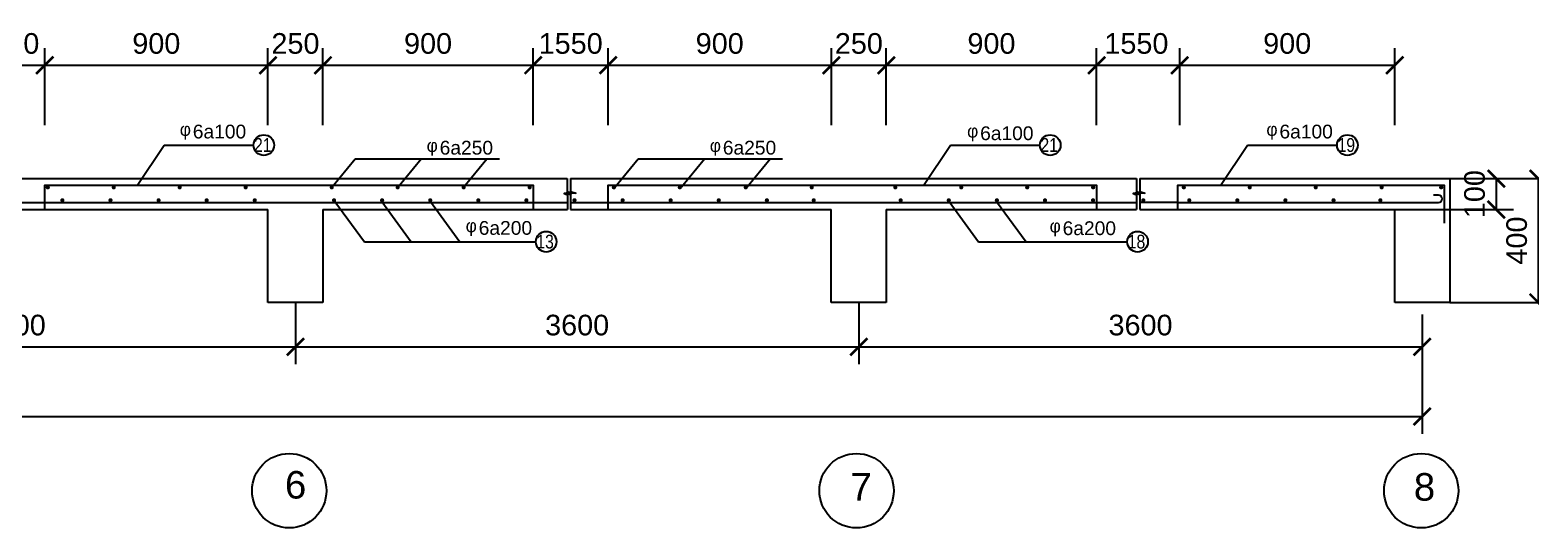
# Model space of a CAD drawing. Extents: x -103300 to -22645, y -943 to 55291.
# Drawn here: x -56054 to -34208, y 12705 to 19940 of the extents above; entities that cross this region are included whole.
import ezdxf

# ---------------------------------------------------------------- set-up
doc = ezdxf.new("R2010")
doc.units = 0
doc.header["$LTSCALE"] = 40
doc.layers.get('0').update_dxf_attribs({"linetype": 'CONTINUOUS'})
doc.layers.get('DEFPOINTS').update_dxf_attribs({"linetype": 'CONTINUOUS'})
for name, color, linetype in [('BAO', 3, 'CONTINUOUS'), ('KTHUOT', 6, 'CONTINUOUS'), ('MANH', 2, 'CONTINUOUS'), ('TEXT', 7, 'CONTINUOUS'), ('THEP', 1, 'CONTINUOUS')]:
    doc.layers.add(name, color=color, linetype=linetype)
doc.styles.add('DIM-NEW', font='VHELVCN.TTF')
doc.styles.add('VNI-HELVE', font='VHELVEN.TTF')
doc.dimstyles.new('D1', dxfattribs={"dimscale": 0, "dimtxt": 300, "dimasz": 250, "dimexe": 250, "dimexo": 0, "dimgap": 160, "dimtad": 1, "dimdec": 0, "dimdsep": 46, "dimtxsty": 'VNI-HELVE', "dimblk1": 'ARCHTICK', "dimblk2": 'ARCHTICK', "dimsah": 1, "dimcen": 2.5, "dimclrd": 6, "dimclre": 6, "dimclrt": 6, "dimadec": 0, "dimazin": 0, "dimtfac": 1, "dimtdec": 0, "dimtmove": 0, "dimatfit": 3, "dimldrblk": 'ARCHTICK', "dimfxl": 0, "dimtolj": 1, "dimtzin": 0, "dimarcsym": 0})

# ---------------------------------------------------------------- blocks, each defined once
blk = doc.blocks.new('_ARCHTICK')
at = {"color": 0, "linetype": 'ByBlock', "const_width": 0.15}
blk.add_lwpolyline([(-0.5, -0.5), (0.5, 0.5)], dxfattribs=at)
blk = doc.blocks.new('*D510')
at = {"layer": 'DEFPOINTS', "color": 0, "linetype": 'Continuous'}
for p in [(-101391, 15801), (-35791, 15801), (-35791, 14324)]:
    blk.add_point(p, dxfattribs=at)
at = {"layer": 'KTHUOT', "color": 6, "linetype": 'Continuous', "lineweight": -2}
for p, q in [((-101391, 15801), (-101391, 14074)), ((-35791, 15801), (-35791, 14074)), ((-101391, 14324), (-35791, 14324))]:
    blk.add_line(p, q, dxfattribs=at)
at = {"layer": 'KTHUOT', "color": 6, "linetype": 'Continuous', "lineweight": -2, "xscale": 250, "yscale": 250, "zscale": 250, "rotation": 180}
blk.add_blockref('_ARCHTICK', (-101391, 14324), dxfattribs=at)
at = {"layer": 'KTHUOT', "color": 6, "linetype": 'Continuous', "lineweight": -2, "xscale": 250, "yscale": 250, "zscale": 250}
blk.add_blockref('_ARCHTICK', (-35791, 14324), dxfattribs=at)
at = {"layer": 'KTHUOT', "color": 6, "linetype": 'Continuous', "insert": (-68591, 14638), "char_height": 300, "attachment_point": 5, "style": 'VNI-HELVE'}
blk.add_mtext('\\A1;27600', dxfattribs=at)
blk = doc.blocks.new('*D507')
at = {"layer": 'DEFPOINTS', "color": 0}
for p in [(-60391, 15981), (-52191, 15981), (-52191, 15337)]:
    blk.add_point(p, dxfattribs=at)
at = {"layer": 'KTHUOT', "color": 6, "lineweight": -2}
for p, q in [((-60391, 15981), (-60391, 15087)), ((-52191, 15981), (-52191, 15087)), ((-60391, 15337), (-52191, 15337))]:
    blk.add_line(p, q, dxfattribs=at)
at = {"layer": 'KTHUOT', "color": 6, "lineweight": -2, "xscale": 250, "yscale": 250, "zscale": 250, "rotation": 180}
blk.add_blockref('_ARCHTICK', (-60391, 15337), dxfattribs=at)
at = {"layer": 'KTHUOT', "color": 6, "lineweight": -2, "xscale": 250, "yscale": 250, "zscale": 250}
blk.add_blockref('_ARCHTICK', (-52191, 15337), dxfattribs=at)
at = {"layer": 'KTHUOT', "color": 6, "insert": (-56291, 15651), "char_height": 300, "attachment_point": 5, "style": 'VNI-HELVE'}
blk.add_mtext('\\A1;3600', dxfattribs=at)
blk = doc.blocks.new('*D509')
at = {"layer": 'DEFPOINTS', "color": 0}
for p in [(-43991, 15981), (-35791, 15807), (-35791, 15337)]:
    blk.add_point(p, dxfattribs=at)
at = {"layer": 'KTHUOT', "color": 6, "lineweight": -2}
for p, q in [((-43991, 15981), (-43991, 15087)), ((-35791, 15807), (-35791, 15087)), ((-43991, 15337), (-35791, 15337))]:
    blk.add_line(p, q, dxfattribs=at)
at = {"layer": 'KTHUOT', "color": 6, "lineweight": -2, "xscale": 250, "yscale": 250, "zscale": 250, "rotation": 180}
blk.add_blockref('_ARCHTICK', (-43991, 15337), dxfattribs=at)
at = {"layer": 'KTHUOT', "color": 6, "lineweight": -2, "xscale": 250, "yscale": 250, "zscale": 250}
blk.add_blockref('_ARCHTICK', (-35791, 15337), dxfattribs=at)
at = {"layer": 'KTHUOT', "color": 6, "insert": (-39891, 15651), "char_height": 300, "attachment_point": 5, "style": 'VNI-HELVE'}
blk.add_mtext('\\A1;3600', dxfattribs=at)
blk = doc.blocks.new('*D508')
at = {"layer": 'DEFPOINTS', "color": 0}
for p in [(-52191, 15981), (-43991, 15981), (-43991, 15337)]:
    blk.add_point(p, dxfattribs=at)
at = {"layer": 'KTHUOT', "color": 6, "lineweight": -2}
for p, q in [((-52191, 15981), (-52191, 15087)), ((-43991, 15981), (-43991, 15087)), ((-52191, 15337), (-43991, 15337))]:
    blk.add_line(p, q, dxfattribs=at)
at = {"layer": 'KTHUOT', "color": 6, "lineweight": -2, "xscale": 250, "yscale": 250, "zscale": 250, "rotation": 180}
blk.add_blockref('_ARCHTICK', (-52191, 15337), dxfattribs=at)
at = {"layer": 'KTHUOT', "color": 6, "lineweight": -2, "xscale": 250, "yscale": 250, "zscale": 250}
blk.add_blockref('_ARCHTICK', (-43991, 15337), dxfattribs=at)
at = {"layer": 'KTHUOT', "color": 6, "insert": (-48091, 15651), "char_height": 300, "attachment_point": 5, "style": 'VNI-HELVE'}
blk.add_mtext('\\A1;3600', dxfattribs=at)
blk = doc.blocks.new('*D512')
at = {"layer": 'DEFPOINTS', "color": 0, "linetype": 'Continuous'}
for p in [(-35391, 17781), (-36191, 17331), (-34714, 17331)]:
    blk.add_point(p, dxfattribs=at)
at = {"layer": 'KTHUOT', "color": 6, "linetype": 'Continuous', "lineweight": -2}
for p, q in [((-35391, 17781), (-34464, 17781)), ((-34714, 17781), (-34714, 17331)), ((-36191, 17331), (-34464, 17331))]:
    blk.add_line(p, q, dxfattribs=at)
at = {"layer": 'KTHUOT', "color": 6, "linetype": 'Continuous', "lineweight": -2, "xscale": 250, "yscale": 250, "zscale": 250}
for p, rotation in [((-34714, 17781), 90), ((-34714, 17331), 270)]:
    blk.add_blockref('_ARCHTICK', p, dxfattribs=dict(at, rotation=rotation))
at = {"layer": 'KTHUOT', "color": 6, "linetype": 'Continuous', "insert": (-35028, 17556), "char_height": 300, "attachment_point": 5, "rotation": 90, "style": 'VNI-HELVE'}
blk.add_mtext('\\A1;100', dxfattribs=at)
blk = doc.blocks.new('*D513')
at = {"layer": 'DEFPOINTS', "color": 0, "linetype": 'Continuous'}
for p in [(-35391, 17781), (-35391, 15981), (-34101, 15981)]:
    blk.add_point(p, dxfattribs=at)
at = {"layer": 'KTHUOT', "color": 6, "linetype": 'Continuous', "lineweight": -2}
for p, q in [((-35391, 17781), (-33851, 17781)), ((-34101, 17781), (-34101, 15981)), ((-35391, 15981), (-33851, 15981))]:
    blk.add_line(p, q, dxfattribs=at)
at = {"layer": 'KTHUOT', "color": 6, "linetype": 'Continuous', "lineweight": -2, "xscale": 250, "yscale": 250, "zscale": 250}
for p, rotation in [((-34101, 17781), 90), ((-34101, 15981), 270)]:
    blk.add_blockref('_ARCHTICK', p, dxfattribs=dict(at, rotation=rotation))
at = {"layer": 'KTHUOT', "color": 6, "linetype": 'Continuous', "insert": (-34415, 16881), "char_height": 300, "attachment_point": 5, "rotation": 90, "style": 'VNI-HELVE'}
blk.add_mtext('\\A1;400', dxfattribs=at)
blk = doc.blocks.new('*D559')
at = {"layer": 'DEFPOINTS', "color": 0}
for p in [(-55840, 19429), (-56930, 18558), (-55840, 18558)]:
    blk.add_point(p, dxfattribs=at)
at = {"layer": 'KTHUOT', "color": 6, "lineweight": -2}
for p, q in [((-56930, 18558), (-56930, 19679)), ((-55840, 18558), (-55840, 19679)), ((-56930, 19429), (-55840, 19429))]:
    blk.add_line(p, q, dxfattribs=at)
at = {"layer": 'KTHUOT', "color": 6, "lineweight": -2, "xscale": 250, "yscale": 250, "zscale": 250, "rotation": 180}
blk.add_blockref('_ARCHTICK', (-56930, 19429), dxfattribs=at)
at = {"layer": 'KTHUOT', "color": 6, "lineweight": -2, "xscale": 250, "yscale": 250, "zscale": 250}
blk.add_blockref('_ARCHTICK', (-55840, 19429), dxfattribs=at)
at = {"layer": 'KTHUOT', "color": 6, "insert": (-56385, 19744), "char_height": 300, "attachment_point": 5, "style": 'VNI-HELVE'}
blk.add_mtext('\\A1;1550', dxfattribs=at)
blk = doc.blocks.new('*D560')
at = {"layer": 'DEFPOINTS', "color": 0, "linetype": 'Continuous'}
for p in [(-52591, 19429), (-55840, 18558), (-52591, 18558)]:
    blk.add_point(p, dxfattribs=at)
at = {"layer": 'KTHUOT', "color": 6, "linetype": 'Continuous', "lineweight": -2}
for p, q in [((-55840, 18558), (-55840, 19679)), ((-52591, 18558), (-52591, 19679)), ((-55840, 19429), (-52591, 19429))]:
    blk.add_line(p, q, dxfattribs=at)
at = {"layer": 'KTHUOT', "color": 6, "linetype": 'Continuous', "lineweight": -2, "xscale": 250, "yscale": 250, "zscale": 250, "rotation": 180}
blk.add_blockref('_ARCHTICK', (-55840, 19429), dxfattribs=at)
at = {"layer": 'KTHUOT', "color": 6, "linetype": 'Continuous', "lineweight": -2, "xscale": 250, "yscale": 250, "zscale": 250}
blk.add_blockref('_ARCHTICK', (-52591, 19429), dxfattribs=at)
at = {"layer": 'KTHUOT', "color": 6, "linetype": 'Continuous', "insert": (-54216, 19744), "char_height": 300, "attachment_point": 5, "style": 'VNI-HELVE'}
blk.add_mtext('\\A1;900', dxfattribs=at)
blk = doc.blocks.new('*D561')
at = {"layer": 'DEFPOINTS', "color": 0}
for p in [(-51791, 19429), (-52591, 18558), (-51791, 18558)]:
    blk.add_point(p, dxfattribs=at)
at = {"layer": 'KTHUOT', "color": 6, "lineweight": -2}
for p, q in [((-52591, 18558), (-52591, 19679)), ((-51791, 18558), (-51791, 19679)), ((-52591, 19429), (-51791, 19429))]:
    blk.add_line(p, q, dxfattribs=at)
at = {"layer": 'KTHUOT', "color": 6, "lineweight": -2, "xscale": 250, "yscale": 250, "zscale": 250, "rotation": 180}
blk.add_blockref('_ARCHTICK', (-52591, 19429), dxfattribs=at)
at = {"layer": 'KTHUOT', "color": 6, "lineweight": -2, "xscale": 250, "yscale": 250, "zscale": 250}
blk.add_blockref('_ARCHTICK', (-51791, 19429), dxfattribs=at)
at = {"layer": 'KTHUOT', "color": 6, "insert": (-52191, 19744), "char_height": 300, "attachment_point": 5, "style": 'VNI-HELVE'}
blk.add_mtext('\\A1;250', dxfattribs=at)
blk = doc.blocks.new('*D562')
at = {"layer": 'DEFPOINTS', "color": 0, "linetype": 'Continuous'}
for p in [(-48730, 19429), (-51791, 18558), (-48730, 18558)]:
    blk.add_point(p, dxfattribs=at)
at = {"layer": 'KTHUOT', "color": 6, "linetype": 'Continuous', "lineweight": -2}
for p, q in [((-51791, 18558), (-51791, 19679)), ((-48730, 18558), (-48730, 19679)), ((-51791, 19429), (-48730, 19429))]:
    blk.add_line(p, q, dxfattribs=at)
at = {"layer": 'KTHUOT', "color": 6, "linetype": 'Continuous', "lineweight": -2, "xscale": 250, "yscale": 250, "zscale": 250, "rotation": 180}
blk.add_blockref('_ARCHTICK', (-51791, 19429), dxfattribs=at)
at = {"layer": 'KTHUOT', "color": 6, "linetype": 'Continuous', "lineweight": -2, "xscale": 250, "yscale": 250, "zscale": 250}
blk.add_blockref('_ARCHTICK', (-48730, 19429), dxfattribs=at)
at = {"layer": 'KTHUOT', "color": 6, "linetype": 'Continuous', "insert": (-50261, 19744), "char_height": 300, "attachment_point": 5, "style": 'VNI-HELVE'}
blk.add_mtext('\\A1;900', dxfattribs=at)
blk = doc.blocks.new('*D563')
at = {"layer": 'DEFPOINTS', "color": 0}
for p in [(-47640, 19429), (-48730, 18558), (-47640, 18558)]:
    blk.add_point(p, dxfattribs=at)
at = {"layer": 'KTHUOT', "color": 6, "lineweight": -2}
for p, q in [((-48730, 18558), (-48730, 19679)), ((-47640, 18558), (-47640, 19679)), ((-48730, 19429), (-47640, 19429))]:
    blk.add_line(p, q, dxfattribs=at)
at = {"layer": 'KTHUOT', "color": 6, "lineweight": -2, "xscale": 250, "yscale": 250, "zscale": 250, "rotation": 180}
blk.add_blockref('_ARCHTICK', (-48730, 19429), dxfattribs=at)
at = {"layer": 'KTHUOT', "color": 6, "lineweight": -2, "xscale": 250, "yscale": 250, "zscale": 250}
blk.add_blockref('_ARCHTICK', (-47640, 19429), dxfattribs=at)
at = {"layer": 'KTHUOT', "color": 6, "insert": (-48185, 19744), "char_height": 300, "attachment_point": 5, "style": 'VNI-HELVE'}
blk.add_mtext('\\A1;1550', dxfattribs=at)
blk = doc.blocks.new('*D564')
at = {"layer": 'DEFPOINTS', "color": 0, "linetype": 'Continuous'}
for p in [(-44391, 19429), (-47640, 18558), (-44391, 18558)]:
    blk.add_point(p, dxfattribs=at)
at = {"layer": 'KTHUOT', "color": 6, "linetype": 'Continuous', "lineweight": -2}
for p, q in [((-47640, 18558), (-47640, 19679)), ((-44391, 18558), (-44391, 19679)), ((-47640, 19429), (-44391, 19429))]:
    blk.add_line(p, q, dxfattribs=at)
at = {"layer": 'KTHUOT', "color": 6, "linetype": 'Continuous', "lineweight": -2, "xscale": 250, "yscale": 250, "zscale": 250, "rotation": 180}
blk.add_blockref('_ARCHTICK', (-47640, 19429), dxfattribs=at)
at = {"layer": 'KTHUOT', "color": 6, "linetype": 'Continuous', "lineweight": -2, "xscale": 250, "yscale": 250, "zscale": 250}
blk.add_blockref('_ARCHTICK', (-44391, 19429), dxfattribs=at)
at = {"layer": 'KTHUOT', "color": 6, "linetype": 'Continuous', "insert": (-46016, 19744), "char_height": 300, "attachment_point": 5, "style": 'VNI-HELVE'}
blk.add_mtext('\\A1;900', dxfattribs=at)
blk = doc.blocks.new('*D565')
at = {"layer": 'DEFPOINTS', "color": 0}
for p in [(-43591, 19429), (-44391, 18558), (-43591, 18558)]:
    blk.add_point(p, dxfattribs=at)
at = {"layer": 'KTHUOT', "color": 6, "lineweight": -2}
for p, q in [((-44391, 18558), (-44391, 19679)), ((-43591, 18558), (-43591, 19679)), ((-44391, 19429), (-43591, 19429))]:
    blk.add_line(p, q, dxfattribs=at)
at = {"layer": 'KTHUOT', "color": 6, "lineweight": -2, "xscale": 250, "yscale": 250, "zscale": 250, "rotation": 180}
blk.add_blockref('_ARCHTICK', (-44391, 19429), dxfattribs=at)
at = {"layer": 'KTHUOT', "color": 6, "lineweight": -2, "xscale": 250, "yscale": 250, "zscale": 250}
blk.add_blockref('_ARCHTICK', (-43591, 19429), dxfattribs=at)
at = {"layer": 'KTHUOT', "color": 6, "insert": (-43991, 19744), "char_height": 300, "attachment_point": 5, "style": 'VNI-HELVE'}
blk.add_mtext('\\A1;250', dxfattribs=at)
blk = doc.blocks.new('*D566')
at = {"layer": 'DEFPOINTS', "color": 0, "linetype": 'Continuous'}
for p in [(-40530, 19429), (-43591, 18558), (-40530, 18558)]:
    blk.add_point(p, dxfattribs=at)
at = {"layer": 'KTHUOT', "color": 6, "linetype": 'Continuous', "lineweight": -2}
for p, q in [((-43591, 18558), (-43591, 19679)), ((-40530, 18558), (-40530, 19679)), ((-43591, 19429), (-40530, 19429))]:
    blk.add_line(p, q, dxfattribs=at)
at = {"layer": 'KTHUOT', "color": 6, "linetype": 'Continuous', "lineweight": -2, "xscale": 250, "yscale": 250, "zscale": 250, "rotation": 180}
blk.add_blockref('_ARCHTICK', (-43591, 19429), dxfattribs=at)
at = {"layer": 'KTHUOT', "color": 6, "linetype": 'Continuous', "lineweight": -2, "xscale": 250, "yscale": 250, "zscale": 250}
blk.add_blockref('_ARCHTICK', (-40530, 19429), dxfattribs=at)
at = {"layer": 'KTHUOT', "color": 6, "linetype": 'Continuous', "insert": (-42061, 19744), "char_height": 300, "attachment_point": 5, "style": 'VNI-HELVE'}
blk.add_mtext('\\A1;900', dxfattribs=at)
blk = doc.blocks.new('*D567')
at = {"layer": 'DEFPOINTS', "color": 0}
for p in [(-39321, 19429), (-40530, 18558), (-39321, 18558)]:
    blk.add_point(p, dxfattribs=at)
at = {"layer": 'KTHUOT', "color": 6, "lineweight": -2}
for p, q in [((-40530, 18558), (-40530, 19679)), ((-39321, 18558), (-39321, 19679)), ((-40530, 19429), (-39321, 19429))]:
    blk.add_line(p, q, dxfattribs=at)
at = {"layer": 'KTHUOT', "color": 6, "lineweight": -2, "xscale": 250, "yscale": 250, "zscale": 250, "rotation": 180}
blk.add_blockref('_ARCHTICK', (-40530, 19429), dxfattribs=at)
at = {"layer": 'KTHUOT', "color": 6, "lineweight": -2, "xscale": 250, "yscale": 250, "zscale": 250}
blk.add_blockref('_ARCHTICK', (-39321, 19429), dxfattribs=at)
at = {"layer": 'KTHUOT', "color": 6, "insert": (-39951, 19744), "char_height": 300, "attachment_point": 5, "style": 'VNI-HELVE'}
blk.add_mtext('\\A1;1550', dxfattribs=at)
blk = doc.blocks.new('*D568')
at = {"layer": 'DEFPOINTS', "color": 0, "linetype": 'Continuous'}
for p in [(-36191, 19429), (-39321, 18558), (-36191, 18558)]:
    blk.add_point(p, dxfattribs=at)
at = {"layer": 'KTHUOT', "color": 6, "linetype": 'Continuous', "lineweight": -2}
for p, q in [((-39321, 18558), (-39321, 19679)), ((-36191, 18558), (-36191, 19679)), ((-39321, 19429), (-36191, 19429))]:
    blk.add_line(p, q, dxfattribs=at)
at = {"layer": 'KTHUOT', "color": 6, "linetype": 'Continuous', "lineweight": -2, "xscale": 250, "yscale": 250, "zscale": 250, "rotation": 180}
blk.add_blockref('_ARCHTICK', (-39321, 19429), dxfattribs=at)
at = {"layer": 'KTHUOT', "color": 6, "linetype": 'Continuous', "lineweight": -2, "xscale": 250, "yscale": 250, "zscale": 250}
blk.add_blockref('_ARCHTICK', (-36191, 19429), dxfattribs=at)
at = {"layer": 'KTHUOT', "color": 6, "linetype": 'Continuous', "insert": (-37756, 19744), "char_height": 300, "attachment_point": 5, "style": 'VNI-HELVE'}
blk.add_mtext('\\A1;900', dxfattribs=at)

msp = doc.modelspace()

# ---------------------------------------------------------------- linework, layer by layer
at = {"layer": 'BAO', "linetype": 'Continuous'}
for p, q in [((-56346.6, 17781.4), (-48234.1, 17781.4)), ((-48187.1, 17781.4), (-39951, 17781.4)), ((-39902.8, 17781.4), (-35391.3, 17781.4)), ((-35391.3, 17781.4), (-35391.3, 15981.3)), ((-56346.6, 17331.4), (-52591.3, 17331.4)), ((-52591.3, 15981.3), (-52591.3, 17331.4)), ((-51791.3, 17331.4), (-48231.8, 17331.4)), ((-51791.3, 17331.4), (-51791.3, 15981.3)), ((-48187.1, 17331.4), (-44391.3, 17331.4)), ((-44391.3, 15981.3), (-44391.3, 17331.4)), ((-43591.3, 17331.4), (-39948.7, 17331.4)), ((-43591.3, 17331.4), (-43591.3, 15981.3)), ((-39902.8, 17331.4), (-36191.3, 17331.4)), ((-36191.3, 15981.3), (-36191.3, 17331.4)), ((-51791.3, 15981.3), (-52591.3, 15981.3)), ((-43591.3, 15981.3), (-44391.3, 15981.3)), ((-35391.3, 15981.3), (-36191.3, 15981.3))]:
    msp.add_line(p, q, dxfattribs=at)
for points in [[(-48234.1, 17781.4), (-48234.1, 17595.7), (-48188.4, 17577.5), (-48282.1, 17566.1), (-48231.8, 17545.5), (-48231.8, 17331.4)], [(-48187.1, 17781.4), (-48187.1, 17596.5), (-48112, 17570.2), (-48228.4, 17562.7), (-48187.1, 17551.4), (-48187.1, 17331.4)], [(-39951, 17781.4), (-39951, 17595.7), (-39905.3, 17577.5), (-39999, 17566.1), (-39948.7, 17545.5), (-39948.7, 17331.4)], [(-39902.8, 17781.4), (-39902.8, 17596.5), (-39827.7, 17570.2), (-39944.1, 17562.7), (-39902.8, 17551.4), (-39902.8, 17331.4)]]:
    msp.add_lwpolyline(points, dxfattribs=at)
at = {"layer": 'BAO', "color": 3, "linetype": 'Continuous'}
for centre in [(-52281.7, 13245.8), (-44024.8, 13245.8), (-35805.5, 13245.8)]:
    msp.add_circle(centre, 541.1, dxfattribs=at)
at = {"layer": 'KTHUOT', "color": 6, "linetype": 'Continuous'}
for centre in [(-52651.2, 18268.1), (-41204.9, 18268.1), (-36880.1, 18268.1), (-48541.8, 16864.2), (-39933.9, 16864.2)]:
    msp.add_circle(centre, 150, dxfattribs=at)
at = {"layer": 'MANH', "color": 2, "linetype": 'Continuous'}
for p, q in [((-54496.9, 17682.1), (-54102.7, 18268.1)), ((-54102.7, 18268.1), (-52801.2, 18268.1)), ((-43050.5, 17682.1), (-42656.4, 18268.1)), ((-42656.4, 18268.1), (-41354.9, 18268.1)), ((-38725.7, 17682.1), (-38331.6, 18268.1)), ((-38331.6, 18268.1), (-37030.1, 18268.1)), ((-51658.4, 17664), (-51323.4, 18068.4)), ((-51323.4, 18068.4), (-49222.6, 18068.4)), ((-50695.3, 17664), (-50360.3, 18068.4)), ((-49739.1, 17664), (-49404.1, 18068.4)), ((-47537.3, 17664), (-47202.3, 18068.4)), ((-47202.3, 18068.4), (-45101.5, 18068.4)), ((-46574.1, 17664), (-46239.1, 18068.4)), ((-45618, 17664), (-45283, 18068.4)), ((-51619, 17450.3), (-51188.2, 16864.2)), ((-50936, 17450.3), (-50505.2, 16864.2)), ((-50227.7, 17450.3), (-49796.9, 16864.2)), ((-42677.7, 17450.3), (-42246.9, 16864.2)), ((-41987.5, 17450.3), (-41556.7, 16864.2)), ((-51188.2, 16864.2), (-48691.8, 16864.2)), ((-42246.9, 16864.2), (-40083.9, 16864.2))]:
    msp.add_line(p, q, dxfattribs=at)
at = {"layer": 'THEP'}
for points in [[(-55839.9, 17331.4), (-55839.9, 17687.9), (-48730.1, 17687.9), (-48730.1, 17331.4)], [(-47639.9, 17331.4), (-47639.9, 17687.9), (-40530.1, 17687.9), (-40530.1, 17331.4)], [(-39347.9, 17331.4), (-39347.9, 17684.2), (-35471, 17684.2), (-35471, 17355.6)], [(-56346.6, 17433.7), (-48231.8, 17433.7)], [(-48187.1, 17433.7), (-39948.7, 17433.7)], [(-35471, 17355.6), (-35471, 17135.5)]]:
    msp.add_lwpolyline(points, dxfattribs=at)
at = {"layer": 'THEP', "color": 1, "linetype": 'Continuous', "const_width": 30}
for points in [[(-55810.5, 17654.5, 1), (-55780.5, 17654.5, 1)], [(-55598.1, 17466.6, 1), (-55568.1, 17466.6, 1)], [(-54898.1, 17466.6, 1), (-54868.1, 17466.6, 1)], [(-54850.5, 17654.5, 1), (-54820.5, 17654.5, 1)], [(-54198.1, 17466.6, 1), (-54168.1, 17466.6, 1)], [(-53890.5, 17654.5, 1), (-53860.5, 17654.5, 1)], [(-53498.1, 17466.6, 1), (-53468.1, 17466.6, 1)], [(-52930.5, 17654.5, 1), (-52900.5, 17654.5, 1)], [(-52798.1, 17466.6, 1), (-52768.1, 17466.6, 1)], [(-51677.5, 17654.5, 1), (-51647.5, 17654.5, 1)], [(-51644.4, 17466.6, 1), (-51614.4, 17466.6, 1)], [(-50944.4, 17466.6, 1), (-50914.4, 17466.6, 1)], [(-50717.5, 17654.5, 1), (-50687.5, 17654.5, 1)], [(-50244.4, 17466.6, 1), (-50214.4, 17466.6, 1)], [(-49757.5, 17654.5, 1), (-49727.5, 17654.5, 1)], [(-49544.4, 17466.6, 1), (-49514.4, 17466.6, 1)], [(-48844.4, 17466.6, 1), (-48814.4, 17466.6, 1)], [(-48797.5, 17654.5, 1), (-48767.5, 17654.5, 1)], [(-48144.4, 17466.6, 1), (-48114.4, 17466.6, 1)], [(-47571.4, 17654.5, 1), (-47541.4, 17654.5, 1)], [(-47444.4, 17466.6, 1), (-47414.4, 17466.6, 1)], [(-46744.4, 17466.6, 1), (-46714.4, 17466.6, 1)], [(-46611.4, 17654.5, 1), (-46581.4, 17654.5, 1)], [(-46044.4, 17466.6, 1), (-46014.4, 17466.6, 1)], [(-45651.4, 17654.5, 1), (-45621.4, 17654.5, 1)], [(-45344.4, 17466.6, 1), (-45314.4, 17466.6, 1)], [(-44691.4, 17654.5, 1), (-44661.4, 17654.5, 1)], [(-44662.2, 17466.6, 1), (-44632.2, 17466.6, 1)], [(-43475.5, 17654.5, 1), (-43445.5, 17654.5, 1)], [(-43396.7, 17466.6, 1), (-43366.7, 17466.6, 1)], [(-42696.7, 17466.6, 1), (-42666.7, 17466.6, 1)], [(-42515.5, 17654.5, 1), (-42485.5, 17654.5, 1)], [(-41996.7, 17466.6, 1), (-41966.7, 17466.6, 1)], [(-41555.5, 17654.5, 1), (-41525.5, 17654.5, 1)], [(-41296.7, 17466.6, 1), (-41266.7, 17466.6, 1)], [(-40596.7, 17466.6, 1), (-40566.7, 17466.6, 1)], [(-40595.5, 17654.5, 1), (-40565.5, 17654.5, 1)], [(-39865.5, 17466.6, 1), (-39835.5, 17466.6, 1)], [(-39275.8, 17654.5, 1), (-39245.8, 17654.5, 1)], [(-39196.7, 17466.6, 1), (-39166.7, 17466.6, 1)], [(-38496.7, 17466.6, 1), (-38466.7, 17466.6, 1)], [(-38315.8, 17654.5, 1), (-38285.8, 17654.5, 1)], [(-37796.7, 17466.6, 1), (-37766.7, 17466.6, 1)], [(-37355.8, 17654.5, 1), (-37325.8, 17654.5, 1)], [(-37096.7, 17466.6, 1), (-37066.7, 17466.6, 1)], [(-36414.5, 17466.6, 1), (-36384.5, 17466.6, 1)], [(-36395.8, 17654.5, 1), (-36365.8, 17654.5, 1)], [(-35530.2, 17654.5, 1), (-35500.2, 17654.5, 1)]]:
    msp.add_lwpolyline(points, format="xyb", close=True, dxfattribs=at)
at = {"layer": 'THEP', "const_width": 20}
for points in [[(-55805.5, 17654.5, 1), (-55785.5, 17654.5, 1)], [(-55593.1, 17466.6, 1), (-55573.1, 17466.6, 1)], [(-54893.1, 17466.6, 1), (-54873.1, 17466.6, 1)], [(-54845.5, 17654.5, 1), (-54825.5, 17654.5, 1)], [(-54193.1, 17466.6, 1), (-54173.1, 17466.6, 1)], [(-53885.5, 17654.5, 1), (-53865.5, 17654.5, 1)], [(-53493.1, 17466.6, 1), (-53473.1, 17466.6, 1)], [(-52925.5, 17654.5, 1), (-52905.5, 17654.5, 1)], [(-52793.1, 17466.6, 1), (-52773.1, 17466.6, 1)], [(-51672.5, 17654.5, 1), (-51652.5, 17654.5, 1)], [(-51639.4, 17466.6, 1), (-51619.4, 17466.6, 1)], [(-50939.4, 17466.6, 1), (-50919.4, 17466.6, 1)], [(-50712.5, 17654.5, 1), (-50692.5, 17654.5, 1)], [(-50239.4, 17466.6, 1), (-50219.4, 17466.6, 1)], [(-49752.5, 17654.5, 1), (-49732.5, 17654.5, 1)], [(-49539.4, 17466.6, 1), (-49519.4, 17466.6, 1)], [(-48839.4, 17466.6, 1), (-48819.4, 17466.6, 1)], [(-48792.5, 17654.5, 1), (-48772.5, 17654.5, 1)], [(-47566.4, 17654.5, 1), (-47546.4, 17654.5, 1)], [(-47439.4, 17466.6, 1), (-47419.4, 17466.6, 1)], [(-46739.4, 17466.6, 1), (-46719.4, 17466.6, 1)], [(-46606.4, 17654.5, 1), (-46586.4, 17654.5, 1)], [(-46039.4, 17466.6, 1), (-46019.4, 17466.6, 1)], [(-45646.4, 17654.5, 1), (-45626.4, 17654.5, 1)], [(-45339.4, 17466.6, 1), (-45319.4, 17466.6, 1)], [(-44686.4, 17654.5, 1), (-44666.4, 17654.5, 1)], [(-44657.2, 17466.6, 1), (-44637.2, 17466.6, 1)], [(-43470.5, 17654.5, 1), (-43450.5, 17654.5, 1)], [(-43391.7, 17466.6, 1), (-43371.7, 17466.6, 1)], [(-42691.7, 17466.6, 1), (-42671.7, 17466.6, 1)], [(-42510.5, 17654.5, 1), (-42490.5, 17654.5, 1)], [(-41991.7, 17466.6, 1), (-41971.7, 17466.6, 1)], [(-41550.5, 17654.5, 1), (-41530.5, 17654.5, 1)], [(-41291.7, 17466.6, 1), (-41271.7, 17466.6, 1)], [(-40591.7, 17466.6, 1), (-40571.7, 17466.6, 1)], [(-40590.5, 17654.5, 1), (-40570.5, 17654.5, 1)], [(-39270.8, 17654.5, 1), (-39250.8, 17654.5, 1)], [(-39191.7, 17466.6, 1), (-39171.7, 17466.6, 1)], [(-38491.7, 17466.6, 1), (-38471.7, 17466.6, 1)], [(-38310.8, 17654.5, 1), (-38290.8, 17654.5, 1)], [(-37791.7, 17466.6, 1), (-37771.7, 17466.6, 1)], [(-37350.8, 17654.5, 1), (-37330.8, 17654.5, 1)], [(-37091.7, 17466.6, 1), (-37071.7, 17466.6, 1)], [(-36409.5, 17466.6, 1), (-36389.5, 17466.6, 1)], [(-36390.8, 17654.5, 1), (-36370.8, 17654.5, 1)], [(-35525.2, 17654.5, 1), (-35505.2, 17654.5, 1)], [(-48139.4, 17450, 1), (-48119.4, 17450, 1)], [(-39860.5, 17450, 1), (-39840.5, 17450, 1)]]:
    msp.add_lwpolyline(points, format="xyb", close=True, dxfattribs=at)
at = {"layer": 'THEP', "color": 1, "linetype": 'Continuous'}
msp.add_lwpolyline([(-39347.9, 17433.7), (-35553, 17433.7, 1), (-35553, 17540.4), (-35624.7, 17540.4)], format="xyb", dxfattribs=at)
msp.add_lwpolyline([(-39347.9, 17433.7), (-39902.8, 17433.7)], dxfattribs=at)

# ---------------------------------------------------------------- texts
at = {"layer": 'TEXT'}
for s, height, style, p in [('21', 200, 'DIM-NEW', (-52794.4, 18170)), ('21', 200, 'DIM-NEW', (-41348, 18170)), ('19', 200, 'DIM-NEW', (-37023.2, 18170)), ('13', 200, 'DIM-NEW', (-48685, 16766.1)), ('18', 200, 'DIM-NEW', (-40077, 16766.1)), ('6', 400, 'VNI-HELVE', (-52344.1, 13131.9)), ('7', 400, 'VNI-HELVE', (-44113.3, 13101.4)), ('8', 400, 'VNI-HELVE', (-35913.3, 13101.4))]:
    msp.add_text(s, height=height, dxfattribs=dict(at, style=style)).set_placement(p)
at = {"layer": 'TEXT', "attachment_point": 1, "style": 'VNI-HELVE'}
for s, insert, char_height, width in [('{\\fSymbol|b0|i0|c2|p16;f}', (-53874.7, 18591.4), 187.5, 1273.426), ('6a100', (-53685, 18565.4), 200, 798.079), ('{\\fSymbol|b0|i0|c2|p16;f}', (-42415.1, 18566.9), 187.5, 1273.426), ('6a100', (-42225.4, 18540.8), 200, 798.079), ('{\\fSymbol|b0|i0|c2|p16;f}', (-38058.7, 18591.4), 187.5, 1273.426), ('6a100', (-37869, 18565.4), 200, 798.079), ('{\\fSymbol|b0|i0|c2|p16;f}', (-50281.6, 18356.9), 187.5, 1273.426), ('6a250', (-50091.8, 18330.9), 200, 798.079), ('{\\fSymbol|b0|i0|c2|p16;f}', (-46160.5, 18356.9), 187.5, 1273.426), ('6a250', (-45970.7, 18330.9), 200, 798.079), ('{\\fSymbol|b0|i0|c2|p16;f}', (-49713.4, 17191), 187.5, 1273.426), ('6a200', (-49523.7, 17164.9), 200, 798.079), ('{\\fSymbol|b0|i0|c2|p16;f}', (-41214.2, 17186.8), 187.5, 1273.426), ('6a200', (-41024.5, 17160.7), 200, 798.079)]:
    msp.add_mtext(s, dxfattribs=dict(at, insert=insert, char_height=char_height, width=width))

# ---------------------------------------------------------------- dimensions: what is measured, and where the dimension line sits
at = {"layer": 'KTHUOT'}
for base, p1, p2, text, picture, middle in [((-55839.9, 19429.4), (-56930.1, 18557.7), (-55839.9, 18557.7), '1550', '*D559', (-56385, 19429.4)), ((-51791.3, 19429.4), (-52591.3, 18557.7), (-51791.3, 18557.7), '250', '*D561', (-52191.3, 19429.4)), ((-47639.9, 19429.4), (-48730.1, 18557.7), (-47639.9, 18557.7), '1550', '*D563', (-48185, 19429.4)), ((-43591.3, 19429.4), (-44391.3, 18557.7), (-43591.3, 18557.7), '250', '*D565', (-43991.3, 19429.4)), ((-39321.3, 19429.4), (-40530.1, 18557.7), (-39321.3, 18557.7), '1550', '*D567', (-39950.6, 19429.4))]:
    dim = msp.add_linear_dim(base=base, p1=p1, p2=p2, text=text, dimstyle='D1', override={"dimscale": 1}, dxfattribs=at)
    dim.commit()
    dim.dimension.update_dxf_attribs({"geometry": picture, "text_midpoint": middle, "dimtype": 160})
at = {"layer": 'KTHUOT', "color": 6, "linetype": 'Continuous'}
for base, p1, p2, text, override, picture, middle in [((-52591.3, 19429.4), (-55839.9, 18557.7), (-52591.3, 18557.7), '900', {"dimscale": 1, "dimtmove": 1}, '*D560', (-54215.6, 19743.5)), ((-48730.1, 19429.4), (-51791.3, 18557.7), (-48730.1, 18557.7), '900', {"dimscale": 1, "dimtmove": 1}, '*D562', (-50260.7, 19743.5)), ((-44391.3, 19429.4), (-47639.9, 18557.7), (-44391.3, 18557.7), '900', {"dimscale": 1, "dimtmove": 1}, '*D564', (-46015.6, 19743.5)), ((-40530.1, 19429.4), (-43591.3, 18557.7), (-40530.1, 18557.7), '900', {"dimscale": 1, "dimtmove": 1}, '*D566', (-42060.7, 19743.5)), ((-36191.3, 19429.4), (-39321.3, 18557.7), (-36191.3, 18557.7), '900', {"dimscale": 1, "dimtmove": 1}, '*D568', (-37756.3, 19743.5)), ((-35791.3, 14323.8), (-101391.3, 15801.3), (-35791.3, 15801.3), '27600', {"dimscale": 1}, '*D510', (-68591.3, 14638))]:
    dim = msp.add_linear_dim(base=base, p1=p1, p2=p2, text=text, dimstyle='D1', override=override, dxfattribs=at)
    dim.commit()
    dim.dimension.update_dxf_attribs({"geometry": picture, "text_midpoint": middle})
dim = msp.add_linear_dim(base=(-34713.6, 17331.4), p1=(-35391.3, 17781.4), p2=(-36191.3, 17331.4), angle=90, dimstyle='D1', override={"dimscale": 1, "dimlfac": 0.2225}, dxfattribs=at)
dim.commit()
dim.dimension.update_dxf_attribs({"geometry": '*D512', "text_midpoint": (-34713.6, 17556.4), "dimtype": 160})
dim = msp.add_linear_dim(base=(-34100.5, 15981.3), p1=(-35391.3, 17781.4), p2=(-35391.3, 15981.3), angle=90, text='400', dimstyle='D1', override={"dimscale": 1, "dimlfac": 0.2225}, dxfattribs=at)
dim.commit()
dim.dimension.update_dxf_attribs({"geometry": '*D513', "text_midpoint": (-34414.7, 16881.4)})
at = {"layer": 'KTHUOT'}
for base, p1, p2, picture, middle in [((-52191.3, 15336.8), (-60391.3, 15981.3), (-52191.3, 15981.3), '*D507', (-56291.3, 15651)), ((-43991.3, 15336.8), (-52191.3, 15981.3), (-43991.3, 15981.3), '*D508', (-48091.3, 15651)), ((-35791.3, 15336.8), (-43991.3, 15981.3), (-35791.3, 15807.1), '*D509', (-39891.3, 15651))]:
    dim = msp.add_linear_dim(base=base, p1=p1, p2=p2, text='3600', dimstyle='D1', override={"dimscale": 1}, dxfattribs=at)
    dim.commit()
    dim.dimension.update_dxf_attribs({"geometry": picture, "text_midpoint": middle})

doc.saveas('drawing.dxf')
